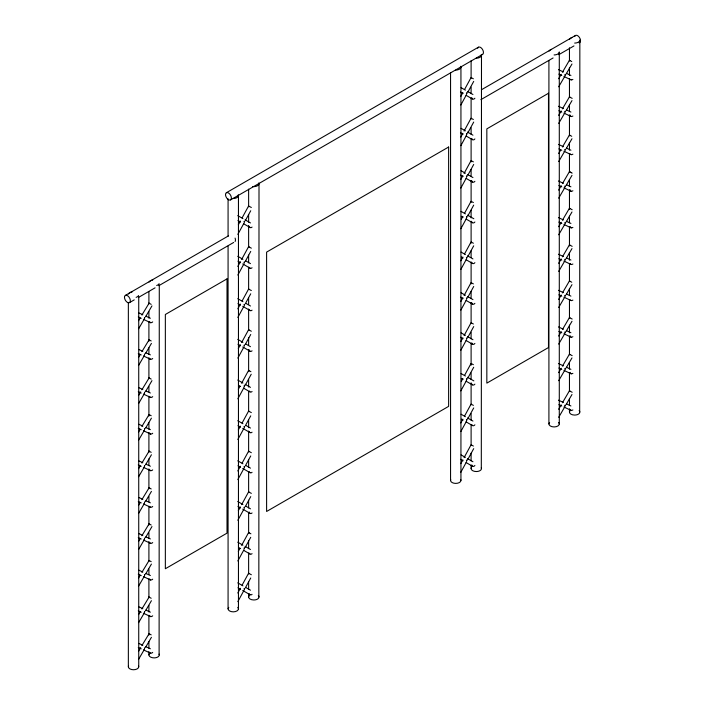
<?xml version="1.0" encoding="UTF-8"?>
<svg xmlns="http://www.w3.org/2000/svg" width="705" height="705" viewBox="0 0 705 705"><rect width="100%" height="100%" fill="white"/><g stroke="black" fill="none" stroke-linecap="round" stroke-linejoin="round"><path stroke-width="1.06" d="M159.286 285.093L159.11 655.668A5.191 2.996 0 0 1 155.435 657.783L154.095 657.888A5.191 2.996 0 0 1 149.081 654.117M259.008 183.661L258.832 597.761A5.191 2.996 0 0 1 255.157 599.885L253.818 599.981A5.191 2.996 0 0 1 249.323 595.487M481.489 55.21L481.312 469.318A5.191 2.996 0 0 1 477.637 471.434L476.298 471.539A5.191 2.996 0 0 1 471.284 467.767M574.654 43.084A5.191 2.996 0 0 0 579.845 40.088L579.669 412.857A5.191 2.996 0 0 1 575.994 414.972L574.654 415.078A5.191 2.996 0 0 1 570.16 410.583M238.325 224.833L240.396 221.044M242.097 217.907L248.574 206.019L251.341 207.49M237.841 234.404L244.036 223.027M245.252 220.806L250.724 210.751M237.814 266.464L240.396 261.722M241.604 259.502L248.574 246.706L251.341 248.169M237.841 275.082L244.036 263.705M245.252 261.493L250.724 251.429M237.814 308.843L240.396 304.102M242.097 300.964L248.574 289.085L251.341 290.548M237.841 317.462L244.036 306.085M245.252 303.864L250.724 293.809M238.325 348.57L240.396 344.78M241.604 342.56L248.574 329.764L251.341 331.235M237.841 358.14L244.036 346.772M245.252 344.551L250.724 334.496M238.325 389.257L239.876 386.411M241.604 383.247L248.574 370.442L250.901 371.667M237.841 398.827L244.036 387.45M245.252 385.23L251.227 374.258M238.325 429.935L240.396 426.146M242.097 423.009L248.574 411.13L251.341 412.592M237.841 439.506L244.036 428.129M245.252 425.908L250.724 415.853M237.814 470.975L240.396 466.243M242.097 463.106L248.574 451.218L251.341 452.689M237.841 479.603L244.036 468.226M245.252 466.005L250.724 455.95M460.806 96.382L462.877 92.593M464.577 89.456L471.055 77.576L473.381 78.801M238.325 510.711L240.396 506.921M241.604 504.701L248.574 491.905L251.341 493.368M460.841 105.01L466.516 94.576M467.732 92.364L473.707 81.392M237.841 520.281L244.036 508.904M245.252 506.692L250.724 496.628M460.806 137.07L462.877 133.271M464.084 131.059L471.055 118.255L473.381 119.48M238.325 551.398L239.876 548.552M241.604 545.379L248.574 532.583L250.901 533.808M460.841 145.688L466.516 135.263M467.732 133.042L473.707 122.071M237.841 560.968L244.036 549.592M245.252 547.371L250.724 537.316M460.806 179.44L462.877 175.651M464.084 173.43L471.055 160.634L473.381 161.859M237.814 593.028L240.396 588.287M242.097 585.15L248.574 573.262L251.341 574.734M460.841 188.068L466.516 177.642M467.732 175.422L473.707 164.45M237.841 601.647L244.036 590.27M245.252 588.049L250.724 577.994M461.326 219.176L462.877 216.329M464.577 213.201L471.055 201.313L473.381 202.538M460.841 228.746L466.516 218.321M467.732 216.1L473.707 205.129M460.806 260.806L462.877 257.017M464.577 253.879L471.055 242L473.381 243.225M460.841 269.433L466.516 258.999M467.732 256.779L473.707 245.816M460.806 301.484L462.877 297.695M464.084 295.474L471.055 282.679L473.381 283.904M460.841 310.112L466.516 299.687M467.732 297.466L473.707 286.494M460.806 341.581L462.877 337.792M464.084 335.571L471.055 322.775L473.381 324M460.841 350.209L466.516 339.775M467.732 337.563L473.707 326.591M461.326 381.317L462.877 378.47M464.577 375.342L471.055 363.454L473.381 364.679M460.841 390.887L466.516 380.462M467.732 378.241L473.707 367.27M460.806 422.947L462.877 419.158M464.577 416.02L471.055 404.132L473.381 405.366M460.841 431.566L466.516 421.141M467.732 418.92L473.707 407.948M460.806 463.626L462.877 459.836M464.084 457.615L471.055 444.82L473.381 446.045M460.841 472.253L466.516 461.819M467.732 459.607L473.707 448.636M138.603 320.678L140.154 318.025M141.881 315.064L149.081 303.194M138.638 328.733L144.313 318.995M145.521 316.915L151.963 305.882M138.603 357.294L140.154 354.641M141.881 351.68L149.081 339.81M138.638 365.349L144.313 355.602M145.521 353.531L151.425 343.414M138.603 395.435L140.674 391.892M141.881 389.821L149.081 377.95M138.638 403.489L144.313 393.743M145.521 391.672L151.963 380.63M138.603 432.05L140.154 429.389M141.881 426.428L149.081 414.558M138.638 440.105L144.313 430.358M145.521 428.287L151.425 418.162M138.603 468.666L140.154 466.005M141.881 463.044L149.081 451.174M138.638 476.712L144.313 466.974M145.521 464.895L151.425 454.778M138.603 505.274L140.154 502.621M141.881 499.66L149.081 487.789M138.638 513.328L144.313 503.582M145.521 501.511L151.425 491.394M138.603 541.361L140.154 538.699M141.881 535.747L149.081 523.877M138.638 549.415L144.313 539.669M145.521 537.598L151.963 526.556M138.603 577.977L140.154 575.315M141.881 572.354L149.081 560.484M138.638 586.022L144.313 576.285M145.521 574.214L151.425 564.088M138.603 614.584L140.154 611.931M141.881 608.97L149.081 597.1M138.638 622.638L144.313 612.901M145.521 610.821L151.425 600.704M138.603 651.2L140.674 647.657M141.881 645.586L149.081 633.716M138.638 659.254L144.313 649.508M145.521 647.437L151.425 637.32M558.651 78.757L561.224 74.333M562.44 72.263L569.411 60.304L569.922 60.515M558.677 86.812L564.872 76.184M566.08 74.113L571.984 63.996M558.651 115.373L561.224 110.949M562.44 108.87L569.411 96.911L569.922 97.131M558.677 123.428L564.872 112.8M566.08 110.729L571.984 100.603M558.651 153.514L560.713 149.971M562.44 147.01L569.411 135.052L569.922 135.272M558.677 161.568L564.872 150.94M566.08 148.861L571.984 138.744M558.651 190.13L561.224 185.697M562.44 183.626L569.411 171.668L572.169 173.122M558.677 198.175L564.872 187.548M566.08 185.477L571.984 175.36M558.651 226.737L561.224 222.313M562.44 220.242L569.411 208.283L569.922 208.495M558.677 234.791L564.872 224.164M566.08 222.093L571.984 211.976M558.651 263.353L561.224 258.929M562.44 256.849L569.411 244.891L569.922 245.111M558.677 271.407L564.872 260.779M566.08 258.709L571.984 248.583M558.651 299.44L561.224 295.007M562.44 292.936L569.411 280.978L569.922 281.198M558.677 307.495L564.872 296.867M566.08 294.787L571.984 284.67M558.651 336.056L561.224 331.623M562.44 329.552L569.411 317.594L569.922 317.814M558.677 344.102L564.872 333.474M566.08 331.403L571.984 321.286M558.651 372.663L561.224 368.239M562.44 366.168L569.411 354.21L569.922 354.421M558.677 380.718L564.872 370.09M566.08 368.019L571.984 357.902M558.651 409.279L561.224 404.855M562.44 402.775L569.411 390.817L569.922 391.037M558.677 417.334L564.872 406.706M566.08 404.635L571.984 394.509M572.892 79.445L571.561 79.947A2.177 1.736 -55 0 1 570.442 79.348M572.892 116.061L571.561 116.554A2.177 1.736 -55 0 1 570.442 115.955L570.151 115.1M572.892 154.192L571.561 154.695A2.177 1.736 -55 0 1 570.442 154.095M572.892 190.808L571.561 191.311A2.177 1.736 -55 0 1 570.442 190.711L570.151 189.856M572.892 227.424L571.561 227.926A2.177 1.736 -55 0 1 570.442 227.327L570.151 226.472M572.892 264.04L571.561 264.534A2.177 1.736 -55 0 1 570.442 263.943L570.239 263.538M572.892 300.118L571.561 300.621A2.177 1.736 -55 0 1 570.442 300.022M572.892 336.734L571.561 337.237A2.177 1.736 -55 0 1 570.442 336.637L570.151 335.783M572.892 373.35L571.561 373.853A2.177 1.736 -55 0 1 570.442 373.253L570.151 372.399M572.892 409.966L571.561 410.46A2.177 1.736 -55 0 1 570.442 409.861L570.239 409.464M226.375 192.721L478.448 47.182M230.526 199.912L482.599 54.382M125.34 295.421L228.561 235.823M481.515 89.711L575.509 35.435M480.916 99.643L553.081 57.977M558.774 54.69L573.967 45.922M129.491 302.612L134.223 299.881M138.956 297.149L155.056 287.851M158.845 285.666L233.663 242.467M558.439 69.636L563.374 71.928M566.423 73.346L570.918 75.444M558.827 74.131L561.788 75.514M563.938 76.51L571.129 79.859M558.439 106.243L563.374 108.544M566.423 109.962L570.918 112.06M558.827 110.747L561.788 112.121M563.938 113.126L571.129 116.475M558.439 144.384L563.374 146.684M566.423 148.103L570.918 150.2M558.827 148.887L561.788 150.262M563.938 151.267L571.129 154.615M558.439 181L563.374 183.3M566.423 184.719L570.918 186.807M558.827 185.503L561.788 186.878M563.938 187.882L571.129 191.231M558.439 217.616L563.374 219.907M566.423 221.326L570.918 223.423M558.827 222.11L561.788 223.494M563.938 224.49L571.129 227.838M558.439 254.223L563.374 256.523M566.423 257.942L570.918 260.039M558.827 258.726L561.788 260.11M563.938 261.106L571.129 264.454M558.439 290.31L563.374 292.61M566.423 294.029L570.918 296.118M558.827 294.813L561.788 296.188M563.938 297.193L571.129 300.541M558.439 326.926L563.374 329.226M566.423 330.645L570.918 332.734M558.827 331.429L561.788 332.804M563.938 333.8L571.129 337.157M558.439 363.542L563.374 365.833M566.423 367.252L570.918 369.349M558.827 368.036L561.788 369.42M563.938 370.416L571.129 373.765M558.439 400.149L563.374 402.449M566.423 403.868L570.918 405.965M558.827 404.652L561.788 406.027M563.938 407.032L571.129 410.38M138.867 312.897L142.815 314.738M145.864 316.157L150.359 318.255M138.268 316.942L141.229 318.316M143.379 319.321L150.57 322.67M138.867 349.513L142.815 351.354M145.864 352.773L150.359 354.862M138.268 353.558L141.229 354.932M143.379 355.937L150.57 359.286M138.867 387.653L142.815 389.495M145.864 390.914L150.359 393.002M138.268 391.689L141.229 393.073M143.379 394.069L150.57 397.417M138.867 424.269L142.815 426.102M145.864 427.521L150.359 429.618M138.268 428.305L141.229 429.689M143.379 430.685L150.57 434.033M138.867 460.876L142.815 462.718M145.864 464.137L150.359 466.234M138.268 464.921L141.229 466.296M143.379 467.3L150.57 470.649M138.867 497.492L142.815 499.334M145.864 500.753L150.359 502.841M138.268 501.537L141.229 502.912M143.379 503.916L150.57 507.265M138.867 533.579L142.815 535.421M145.864 536.84L150.359 538.928M138.268 537.615L141.229 538.999M143.379 539.995L150.57 543.343M138.867 570.195L142.815 572.028M145.864 573.447L150.359 575.544M138.268 574.231L141.229 575.615M143.379 576.611L150.57 579.959M138.867 606.802L142.815 608.644M145.864 610.063L150.359 612.16M138.268 610.847L141.229 612.222M143.379 613.227L150.57 616.575M138.867 643.418L142.815 645.26M145.864 646.679L150.359 648.767M138.268 647.463L141.229 648.838M143.379 649.843L150.57 653.191M572.169 98.365L569.411 96.911M572.169 209.737L569.411 208.283M572.169 246.345L569.411 244.891M572.169 319.048L569.411 317.594M572.169 355.664L569.411 354.21M572.169 392.271L569.411 390.817M571.737 61.538L569.411 60.304M571.737 136.294L569.411 135.052M571.737 282.22L569.411 280.978M151.178 304.349L148.852 303.106M151.178 340.956L148.852 339.722M151.178 379.096L148.852 377.862M151.178 415.712L148.852 414.478M151.178 452.328L148.852 451.085M151.178 488.944L148.852 487.701M151.178 525.022L148.852 523.789M151.178 561.638L148.852 560.396M151.178 598.254L148.852 597.012M151.178 634.861L148.852 633.628M571.261 172.672L569.411 171.668M461.088 87.667L465.406 90.152M467.547 91.386L472.94 94.496M460.462 92.073L463.053 93.562M466.102 95.316L472.394 98.947M461.088 128.345L465.406 130.83M467.547 132.073L472.94 135.175M460.462 132.751L463.053 134.25M466.102 136.003L472.394 139.625M461.088 170.725L465.406 173.21M467.547 174.443L472.94 177.554M460.462 175.131L463.053 176.62M466.102 178.383L472.394 182.005M461.088 211.403L465.406 213.888M467.547 215.131L473.839 218.753M461.326 216.312L463.053 217.307M466.102 219.061L472.394 222.683M461.088 252.082L465.406 254.575M467.547 255.809L472.94 258.92M461.326 256.99L463.053 257.986M466.102 259.74L472.394 263.37M461.088 292.769L465.406 295.254M467.547 296.497L472.94 299.599M460.462 297.175L463.053 298.664M466.102 300.427L472.394 304.049M461.088 332.866L465.406 335.351M467.547 336.585L472.94 339.695M460.462 337.272L463.053 338.761M466.102 340.515L472.394 344.146M237.744 215.615L242.925 218.603M245.067 219.837L250.46 222.947M237.982 220.515L240.572 222.013M243.622 223.767L249.914 227.398M249.085 247.014L248.627 246.741M461.088 373.544L465.406 376.029M467.547 377.272L473.839 380.894M461.326 378.453L463.053 379.44M466.102 381.202L472.394 384.824M237.744 256.294L242.925 259.281M245.966 261.035L250.46 263.626M237.982 261.202L240.572 262.692M242.723 263.934L249.914 268.076M249.085 289.394L248.574 289.085M461.088 414.223L465.406 416.717M467.547 417.95L472.94 421.061M461.326 419.131L463.053 420.127M466.102 421.881L472.394 425.512M237.744 298.673L242.925 301.661M245.966 303.414L250.46 306.005M237.982 303.582L240.572 305.071M242.723 306.305L249.914 310.456M249.085 330.072L248.627 329.799M461.088 454.91L465.406 457.395M467.547 458.629L472.94 461.74M460.462 459.316L463.053 460.806M466.102 462.559L472.394 466.19M237.744 339.352L242.925 342.339M245.966 344.093L250.46 346.684M237.982 344.26L240.572 345.75M242.723 346.992L249.914 351.134M249.085 370.751L248.627 370.486M237.744 380.039L242.925 383.018M245.067 384.26L250.46 387.371M238.845 385.441L240.572 386.437M243.622 388.191L249.914 391.813M249.085 411.438L248.574 411.13M237.744 420.718L242.925 423.705M245.966 425.459L250.46 428.05M237.982 425.626L240.572 427.115M242.723 428.358L249.914 432.5M249.085 451.526L248.574 451.218M237.744 460.814L242.925 463.802M245.966 465.556L250.46 468.146M237.982 465.714L240.572 467.212M242.723 468.446L249.914 472.588M249.085 492.213L248.574 491.905M237.744 501.493L242.925 504.48M245.966 506.234L250.46 508.825M237.982 506.401L240.572 507.891M242.723 509.133L249.914 513.275M249.085 532.892L248.627 532.627M237.744 542.171L242.925 545.159M245.067 546.401L250.46 549.503M238.845 547.582L240.572 548.578M243.622 550.332L249.914 553.954M249.085 573.57L248.627 573.306M237.744 582.859L242.925 585.846M245.966 587.6L250.46 590.191M237.982 587.759L240.572 589.257M242.723 590.49L249.914 594.641M149.68 321.753L149.883 322.15A2.177 1.736 -55 0 0 151.002 322.749L152.333 322.247A1.886 1.507 -55 0 0 152.685 321.877M149.68 358.369L149.883 358.766A2.177 1.736 -55 0 0 151.002 359.365L152.333 358.863A1.886 1.507 -55 0 0 152.685 358.484M149.68 396.51L149.883 396.906A2.177 1.736 -55 0 0 151.002 397.505L152.333 397.003A1.886 1.507 -55 0 0 152.685 396.624M149.68 433.117L149.883 433.522A2.177 1.736 -55 0 0 151.002 434.121L152.333 433.619A1.886 1.507 -55 0 0 152.685 433.24M149.68 469.733L149.883 470.129A2.177 1.736 -55 0 0 151.002 470.728L152.333 470.235A1.886 1.507 -55 0 0 152.685 469.856M149.68 506.349L149.883 506.745A2.177 1.736 -55 0 0 151.002 507.344L152.333 506.842A1.886 1.507 -55 0 0 152.685 506.472M149.68 542.436L149.883 542.832A2.177 1.736 -55 0 0 151.002 543.432L152.333 542.929A1.886 1.507 -55 0 0 152.685 542.55M149.68 579.043L149.883 579.448A2.177 1.736 -55 0 0 151.002 580.039L152.333 579.545A1.886 1.507 -55 0 0 152.685 579.166M149.68 615.659L149.883 616.055A2.177 1.736 -55 0 0 151.002 616.655L152.333 616.161A1.886 1.507 -55 0 0 152.685 615.782M569.464 47.79L569.464 61M569.464 67.601L569.464 75.303M569.464 78.608L569.464 97.316M569.464 105.019L569.464 111.628M569.464 114.924L569.464 135.836M569.464 142.436L569.464 150.147M569.464 153.443L569.464 172.152M569.464 179.863L569.464 186.464M569.464 189.768L569.464 209.579M569.464 216.179L569.464 222.78M569.464 227.186L569.464 245.895M569.464 252.496L569.464 260.198M569.464 263.503L569.464 281.11M569.464 288.812L569.464 295.421M569.464 299.819L569.464 318.528M569.464 325.137L569.464 332.839M569.464 336.144L569.464 354.853M569.464 362.555L569.464 369.156M569.464 372.46L569.464 391.169M569.464 398.871L569.464 405.481M569.464 408.777L569.464 412.081M559.294 423.943L559.294 51.95A5.191 2.996 0 0 1 554.104 54.946M548.913 60.753L548.913 423.943M471.107 60.709L471.107 78.299M471.107 87.094L471.107 93.686M471.107 98.083L471.107 118.969M471.107 127.764L471.107 134.364M471.107 138.762L471.107 161.842M471.107 169.535L471.107 176.135M471.107 180.533L471.107 202.52M471.107 210.213L471.107 217.907M471.107 221.203L471.107 243.19M471.107 250.883L471.107 257.484M471.107 261.881L471.107 283.859M471.107 291.553L471.107 298.153M471.107 302.551L471.107 323.436M471.107 332.231L471.107 338.823M471.107 343.22L471.107 365.208M471.107 372.901L471.107 379.501M471.107 382.797L471.107 404.785M471.107 413.579L471.107 420.171M471.107 424.569L471.107 445.454M471.107 453.148L471.107 460.85M471.107 465.238L471.107 468.543M460.938 67.081L460.938 480.405M450.557 72.571L450.557 480.405M248.627 189.16L248.627 206.75M248.627 214.443L248.627 222.137M248.627 225.433L248.627 247.42M248.627 255.113L248.627 262.806M248.627 267.204L248.627 289.191M248.627 297.986L248.627 304.578M248.627 308.975L248.627 329.861M248.627 337.563L248.627 345.256M248.627 349.654L248.627 371.641M248.627 379.334L248.627 387.027M248.627 391.425L248.627 411.209M248.627 420.004L248.627 427.697M248.627 431.002L248.627 451.887M248.627 459.581L248.627 467.274M248.627 471.671L248.627 492.557M248.627 500.25L248.627 507.944M248.627 512.341L248.627 533.227M248.627 540.929L248.627 548.622M248.627 553.02L248.627 573.905M248.627 581.599L248.627 589.292M248.627 593.689L248.627 596.985M238.457 195.523L238.457 608.856M228.076 198.828L228.076 236.201M228.076 246.089L228.076 608.856M148.905 291.703L148.905 303.802M148.905 311.513L148.905 318.114M148.905 321.41L148.905 341.22M148.905 347.829L148.905 354.43M148.905 357.735L148.905 378.647M148.905 386.349L148.905 391.848M148.905 396.254L148.905 416.065M148.905 422.665L148.905 429.274M148.905 432.57L148.905 452.381M148.905 458.981L148.905 465.591M148.905 468.887L148.905 488.697M148.905 496.408L148.905 501.907M148.905 506.313L148.905 525.022M148.905 532.724L148.905 538.223M148.905 541.528L148.905 561.339M148.905 569.041L148.905 574.549M148.905 578.946L148.905 597.655M148.905 605.366L148.905 611.966M148.905 615.271L148.905 635.082M148.905 641.682L148.905 648.283M148.905 651.587L148.905 654.892M138.735 296.964L138.735 666.754M128.354 302.463L128.354 666.754M477.69 48.266A4.151 2.397 60 0 1 482.308 49.121A4.151 2.397 60 0 1 481.991 54.567M574.751 36.519A4.151 2.397 60 0 1 579.378 37.374A4.151 2.397 60 0 1 579.052 42.82M235.073 238.096A4.151 2.397 60 0 1 235.073 241.489M258.312 595.487A5.191 2.996 0 0 1 259.008 596.985M258.832 182.886A5.191 2.996 0 0 1 252.469 186.552M237.761 607.358A5.191 2.996 0 0 1 233.267 611.852A5.191 2.996 0 0 1 228.773 607.358M238.281 194.747A5.191 2.996 0 0 1 233.267 198.519M252.064 227.098A2.08 1.657 -60 0 1 249.403 226.666M252.064 267.785A2.08 1.657 -60 0 1 249.403 267.345M252.064 310.156A2.08 1.657 -60 0 1 249.403 309.724M252.064 350.843A2.08 1.657 -60 0 1 249.314 349.927M252.064 391.522A2.08 1.657 -60 0 1 249.403 391.081M252.064 432.2A2.08 1.657 -60 0 1 249.403 431.768M252.064 472.297A2.08 1.657 -60 0 1 249.403 471.865M252.064 512.976A2.08 1.657 -60 0 1 249.314 512.068M252.064 553.663A2.08 1.657 -60 0 1 249.403 553.222M252.064 594.341A2.08 1.657 -60 0 1 249.403 593.91M579.149 410.583A5.191 2.996 0 0 1 579.845 412.081M569.64 39.313A5.191 2.996 0 0 1 572.055 37.488M558.598 422.445A5.191 2.996 0 0 1 554.104 426.939A5.191 2.996 0 0 1 549.609 422.445M549.089 51.174A5.191 2.996 0 0 1 551.504 49.359M481.312 467.767A5.191 2.996 0 0 1 481.489 468.543M481.312 54.435A5.191 2.996 0 0 1 476.298 58.207M460.762 479.629A5.191 2.996 0 0 1 455.747 483.401A5.191 2.996 0 0 1 450.733 479.629M460.762 66.305A5.191 2.996 0 0 1 455.747 70.077M474.888 98.242A2.08 1.657 -60 0 1 471.795 97.739M474.888 138.929A2.08 1.657 -60 0 1 471.795 138.418M474.888 181.3A2.08 1.657 -60 0 1 471.795 180.797M474.888 221.987A2.08 1.657 -60 0 1 471.883 221.952M474.888 262.665A2.08 1.657 -60 0 1 471.883 262.639M474.888 303.344A2.08 1.657 -60 0 1 471.795 302.842M474.888 343.441A2.08 1.657 -60 0 1 471.795 342.938M474.888 384.128A2.08 1.657 -60 0 1 471.883 384.093M474.888 424.807A2.08 1.657 -60 0 1 471.883 424.78M474.888 465.485A2.08 1.657 -60 0 1 471.795 464.983M159.11 654.117A5.191 2.996 0 0 1 159.286 654.892M159.11 283.666A5.191 2.996 0 0 1 156.686 285.49M149.081 282.115A5.191 2.996 0 0 1 152.747 280M138.55 665.978A5.191 2.996 0 0 1 133.545 669.75A5.191 2.996 0 0 1 128.53 665.978M138.55 295.536A5.191 2.996 0 0 1 136.135 297.351M128.53 293.985A5.191 2.996 0 0 1 132.196 291.861M149.883 652.671A2.177 1.736 -55 0 0 151.002 653.271L152.333 652.768A1.886 1.507 -55 0 0 152.685 652.389M244.265 221.37L244.282 222.013L244.265 221.37M244.265 262.057L244.282 262.692L244.265 262.057M244.265 304.428L244.282 305.071L244.265 304.428M244.265 345.115L244.282 345.75L244.265 345.115M244.265 385.794L244.282 386.437L244.265 385.794M244.265 426.472L244.282 427.115L244.265 426.472M244.265 466.569L244.282 467.212L244.265 466.569M466.745 92.928L466.772 93.562L466.745 92.928M244.265 507.248L244.282 507.891L244.265 507.248M466.745 133.606L466.772 134.241L466.745 133.606M244.265 547.935L244.282 548.569L244.265 547.935M466.745 175.986L466.772 176.62L466.745 175.986M244.265 588.613L244.282 589.257L244.265 588.613M466.745 216.664L466.772 217.299L466.745 216.664M466.745 257.343L466.772 257.986L466.745 257.343M466.745 298.03L466.772 298.664L466.745 298.03M466.745 338.118L466.772 338.761L466.745 338.118M466.745 378.805L466.772 379.44L466.745 378.805M466.745 419.484L466.772 420.127L466.745 419.484M466.745 460.171L466.772 460.806L466.745 460.171M144.543 317.514L144.56 318.087L144.543 317.514M144.543 354.13L144.56 354.703L144.543 354.13M144.543 392.271L144.56 392.844L144.543 392.271M144.543 428.878L144.56 429.46L144.543 428.878M144.543 465.494L144.56 466.067L144.543 465.494M144.543 502.11L144.56 502.683L144.543 502.11M144.543 538.197L144.56 538.77L144.543 538.197M144.543 574.804L144.56 575.386L144.543 574.804M144.543 611.42L144.56 611.993L144.543 611.42M144.543 648.036L144.56 648.609L144.543 648.036M565.102 74.704L565.119 75.285L565.102 74.704M565.102 111.319L565.119 111.901L565.102 111.319M565.102 149.46L565.119 150.033L565.102 149.46M565.102 186.076L565.119 186.649L565.102 186.076M565.102 222.683L565.119 223.265L565.102 222.683M565.102 259.299L565.119 259.881L565.102 259.299M565.102 295.386L565.119 295.959L565.102 295.386M565.102 332.002L565.119 332.575L565.102 332.002M565.102 368.609L565.119 369.191L565.102 368.609M565.102 405.225L565.119 405.807L565.102 405.225M448.627 147.028L266.605 252.117L266.605 511.469L448.627 406.371L448.627 147.028M227.01 278.88L165.349 314.483L165.349 568.741L227.01 533.147L227.01 278.88M548.49 93.272L486.838 128.874L486.838 383.132L548.49 347.539L548.49 93.272M225.512 194.624A4.151 2.397 60 0 0 229.918 200.097A4.151 2.397 60 0 0 229.918 194.227A4.151 2.397 60 0 0 225.512 194.624M124.477 297.325A4.151 2.397 60 0 0 128.883 302.798A4.151 2.397 60 0 0 128.883 296.928A4.151 2.397 60 0 0 124.477 297.325"/></g></svg>
